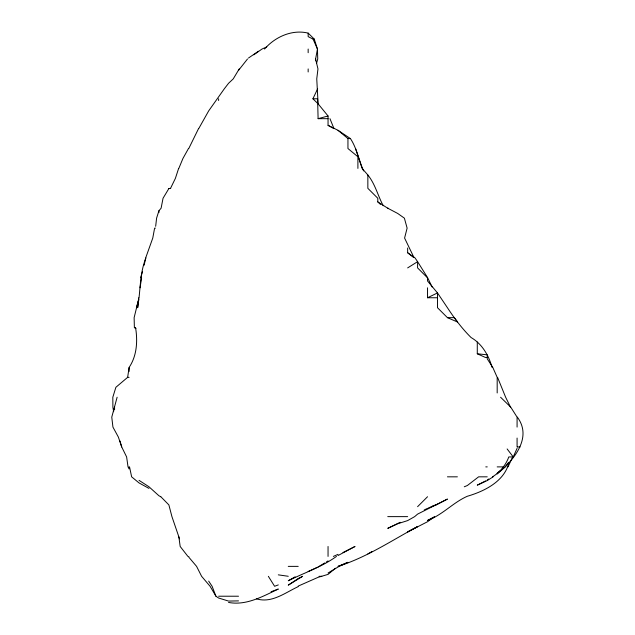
<?xml version="1.0" encoding="UTF-8"?>
<svg xmlns="http://www.w3.org/2000/svg" width="635" height="635" viewBox="0 0 635 635"><rect width="100%" height="100%" fill="white"/><g stroke="black" fill="none" stroke-linecap="round" stroke-linejoin="round"><path stroke-width="0.95" d="M264.557 49.038C275.098 36.854 292.108 29.21 308.158 33.115L314.262 39.084L317.444 49.038L315.611 58.984L317.96 68.929L316.754 78.883L318.103 103.815L328.049 115.991L328.049 125.349L333.978 128.627L329.962 118.674M145.939 257.961C140.7 270.677 140.502 284.361 139.025 297.751M315.508 60.793L315.611 58.984M138.755 297.751L137.66 307.705L138.779 299.561M155.67 226.306L156.591 218.162L158.925 210.772L161.1 208.216L163.044 198.263L168.87 188.547L170.537 188.317L175.387 178.371L178.633 168.418M113.657 411.71L112.895 407.194L112.816 397.24L115.887 387.294L127.643 377.341L129.127 367.395C136.962 355.711 137.763 341.114 135.572 327.604L134.382 327.604L134.128 317.651L138.787 298.656M140.041 287.806L141.605 277.86M508.516 464.169C503.372 481.989 483.846 491.442 467.336 496.26C452.985 502.563 442.397 515.041 427.538 520.446L434.57 516.628L427.538 521.724L407.646 531.924L417.592 526.574C391.47 540.647 366.609 557.403 338.003 566.372L347.948 562.316L339.138 566.372L328.049 573.008M144.185 265.192L145.669 257.961L152.773 238.061L154.615 228.116L155.464 228.116M148.979 488.41L139.025 482.917L131.636 476.829L129.532 466.884L129.08 466.884L129.08 468.924L128.032 466.884L126.619 456.938L121.73 446.984L118.348 437.039L112.935 427.085L111.768 417.139L117.118 397.24M316.516 63.508L317.738 58.984L317.444 49.038L313.055 39.084L308.158 36.624L308.158 33.115M136.39 307.705L138.763 299.744M140.66 277.86L142.55 271.526M497.181 473.996C513.096 460.78 532.916 438.079 517.35 417.139M492.538 476.829C499.856 472.289 505.897 465.082 508.786 456.938L513.231 456.938L517.081 448.366M508.032 466.884L512.255 457.764M318.103 103.815L312.912 98.782L317.635 88.829M198.533 128.627L188.77 148.526M188.476 148.526L182.936 158.472L178.816 168.418M198.715 128.627L208.669 110.911L224.29 88.829L228.56 83.288L233.235 78.883L239.22 68.929M508.595 462.344L505.285 466.884L501.602 469.725M238.514 70.374L247.507 58.984M417.592 506.682L427.538 496.729M335.431 568.222L328.049 574.389L318.103 577.326L298.204 586.097M253.817 54.816L261.993 49.038L266.771 46.903M497.181 473.139L500.126 470.86M487.236 480.076L488.72 478.996M248.46 58.047L258.413 51.245M493.157 476.829L487.236 480.576L477.282 485.164L485.577 480.925M407.646 267.906L417.592 261.676L415.068 257.961L407.646 252.738L407.646 248.007M324.818 562.904L318.103 566.976M326.438 561.911L328.049 560.927M336.471 556.419C321.651 567.063 304.371 572.699 288.258 580.771L295.124 576.818M367.848 553.903L371.991 551.561M338.003 555.554L355.028 546.473L342.971 552.537M428.284 508.016L437.491 504.238L447.437 499.07L417.592 514.112L414.655 516.628L407.646 520.597L397.693 523.756L387.747 528.36L400.177 522.295M298.204 586.621C285.25 592.661 271.756 603.48 256.603 598.868M424.22 509.961L427.538 508.349M427.538 287.806L427.538 297.751L437.491 292.941L447.437 307.729C454.422 318.349 462.026 328.605 471.099 337.55C482.14 343.908 488.704 355.433 492.069 367.395M308.158 571.516L317.278 567.349M333.351 556.419L338.003 554.363M464.272 486.783L467.336 485.529L478.623 476.829L487.236 476.829M431.252 506.682L437.491 504.246M271.074 591.749L278.305 589.05C262.787 596.368 246.396 605.782 228.56 602.44M278.305 584.922L274.598 586.272L268.359 576.318M312.912 98.782L317.587 98.782L318.103 118.674L328.049 115.991M168.87 188.547L170.68 188.508M238.514 600.893L228.56 601.075L218.615 598.027L215.932 596.217L210.074 586.272L201.612 576.318L196.588 566.372L188.77 557.141L188.77 556.419M313.055 39.084L314.262 39.084M318.103 118.674L328.049 118.674M328.049 125.349L338.003 130.302L347.948 138.573L350.425 138.573C356.973 148.431 358.759 160.369 363.593 170.91M413.774 257.127L404.59 238.061L407.122 228.116L404.384 218.162L397.693 213.447L387.747 208.216L377.793 201.898L377.793 198.263L367.848 188.317L367.848 174.982L362.117 168.418L355.56 148.526M427.538 297.751L437.491 297.751M427.538 277.574L417.592 261.676L417.592 267.906L427.538 277.86L427.538 280.995L437.491 292.941L437.491 307.705L447.437 317.651L454.295 317.651L457.39 321.731M487.236 357.449L485.394 357.449L477.282 353.782L477.282 342.011M127.643 377.341L129.08 377.341M517.43 446.984L520.073 446.984M485.783 466.884L487.236 466.884M497.181 466.884L503.301 466.884M447.437 476.829L457.39 476.829M387.747 516.628L407.646 516.628M288.258 566.372L298.204 566.372M319.024 576.318L321.794 576.318M218.615 596.217L238.514 596.217M477.282 353.782L487.236 354.83L487.236 358.846L492.784 367.395L497.181 377.341L497.181 392.954M278.305 574.85L288.258 576.278M387.747 208.082L388.16 208.216M447.437 317.651L457.39 321.969M160.75 496.729L158.925 495.752L148.979 486.783L139.025 480.338M134.382 327.604L135.93 328.509M338.003 130.302L350.425 138.573M407.646 252.738L413.441 257.381M377.793 201.898L380.5 204.422M500.586 397.24L510.778 407.194L517.081 417.139L517.081 427.085M160.83 496.729L168.87 504.896L171.934 516.628L178.737 536.527M187.92 556.419L180.181 546.473L178.816 536.527M507.135 448.953L513.231 456.938M208.669 581.104L212.098 586.272L215.932 596.217M367.848 174.982C375.277 184.198 377.769 195.54 383.238 205.732M510.548 407.194L505.635 397.24L497.546 377.341M427.704 277.86L432.086 286.98M178.816 537.146L179.554 538.845M119.912 440.896L121.73 446.984M114.57 407.194L114.57 409.9M517.081 438.063L517.081 446.984M357.902 168.418L357.902 156.75L347.948 148.526L347.948 138.573M328.049 546.473L328.049 556.419M308.158 49.038L308.158 52.721M308.158 68.929L308.158 71.969M218.615 98.782L218.615 100.528M158.925 210.772L158.925 212.622M129.08 367.649L129.08 371.531M298.204 578.564L288.258 585.145L302.617 576.318L298.204 578.564"/></g></svg>
